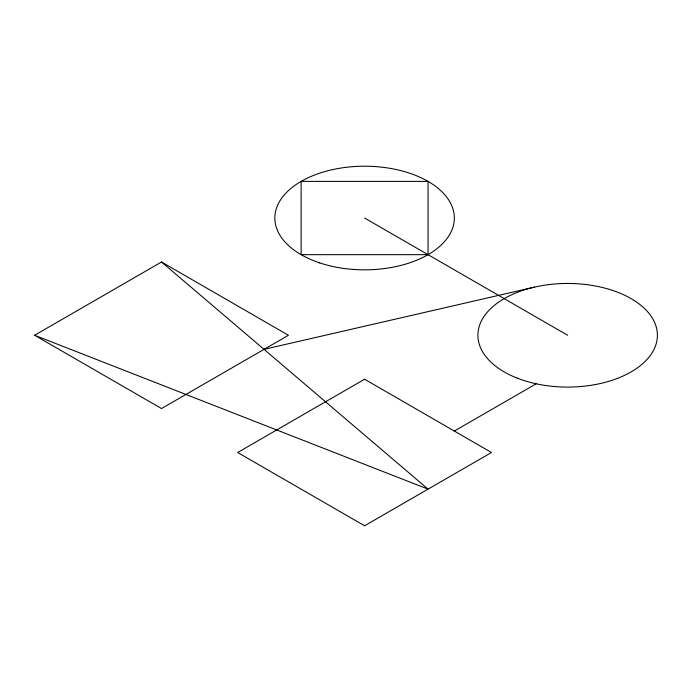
<?xml version="1.0" encoding="UTF-8"?>
<svg xmlns="http://www.w3.org/2000/svg" width="692" height="692" viewBox="0 0 692 692"><rect width="100%" height="100%" fill="white"/><g stroke="black" fill="none" stroke-linecap="round" stroke-linejoin="round"><path stroke-width="1.04" d="M34.6 335.265L161.521 261.991L288.434 335.265L161.521 408.548L34.6 335.265L428.045 489.149L161.521 261.991M454.333 431.047L536.188 383.792M264.033 349.356L534.432 287.137M364.589 218.032L567.656 335.265M364.589 379.233L237.667 452.507L364.589 525.782L491.502 452.507L364.589 379.233M428.045 181.39L301.124 181.39L301.124 254.665L428.045 254.665L428.045 181.39M517.356 378.178A89.744 51.813 0 0 0 657.175 338.968A89.744 51.813 0 0 0 528.446 288.659A89.744 51.813 0 0 0 517.356 378.178M319.713 262.899A89.744 51.813 0 0 0 454.333 218.032A89.744 51.813 0 0 0 319.713 173.156A89.744 51.813 0 0 0 319.713 262.899"/></g></svg>
